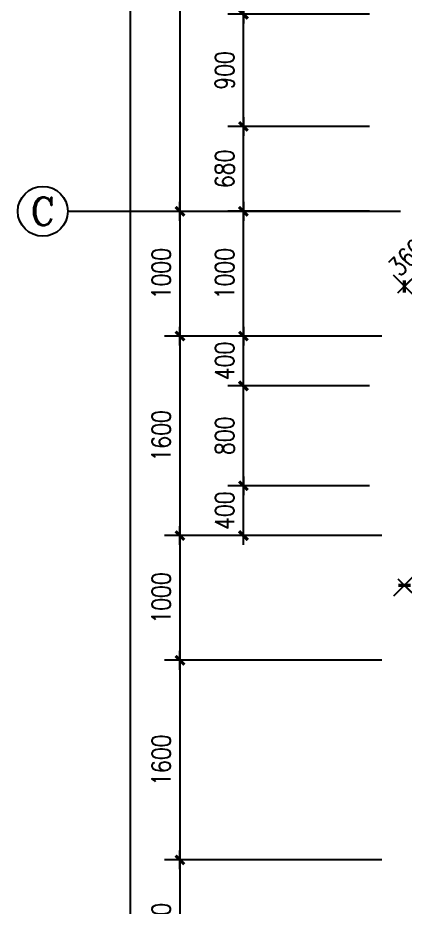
# Model space of a CAD drawing. Extents: x 12400 to 217743, y 90685 to 209848.
# Drawn here: x 49033 to 52138, y 105353 to 112484 of the extents above; entities that cross this region are included whole.
import ezdxf
from ezdxf.enums import TextEntityAlignment as Align

# ---------------------------------------------------------------- set-up
doc = ezdxf.new("R2010")
doc.units = 0
doc.header["$LTSCALE"] = 200
doc.layers.get('0').update_dxf_attribs({"linetype": 'CONTINUOUS'})
doc.layers.get('DEFPOINTS').update_dxf_attribs({"linetype": 'CONTINUOUS'})
for name, color, linetype in [('AXIS', 3, 'CONTINUOUS'), ('AXIS_TEXT', 7, 'CONTINUOUS'), ('PUB_DIM', 3, 'CONTINUOUS')]:
    doc.layers.add(name, color=color, linetype=linetype)
doc.styles.add('COMPLEX', font='COMPLEX')
doc.styles.add('DIM_FONT', font='SIMPLEX', dxfattribs={"width": 0.8})
doc.dimstyles.new('AXIS50', dxfattribs={"dimscale": 0.5, "dimtxt": 300, "dimasz": 1, "dimexe": 250, "dimexo": 300, "dimgap": 150, "dimtad": 1, "dimdec": 0, "dimzin": 0, "dimdsep": 46, "dimtxsty": 'DIM_FONT', "dimblk": '_DIMX', "dimblk1": 'DOTSMALL', "dimblk2": 'DOTSMALL', "dimcen": 2.5, "dimse1": 1, "dimse2": 1, "dimclrt": 7, "dimadec": 0, "dimazin": 0, "dimtfac": 1, "dimtdec": 0, "dimtix": 1, "dimtmove": 2, "dimatfit": 3, "dimldrblk": '_DIMX', "dimfxl": 0, "dimtolj": 1, "dimtzin": 0, "dimarcsym": 0})
doc.dimstyles.new('DIMA50', dxfattribs={"dimscale": 0.5, "dimtxt": 300, "dimasz": 1, "dimexe": 250, "dimexo": 300, "dimgap": 150, "dimtad": 1, "dimdec": 0, "dimzin": 0, "dimdsep": 46, "dimtxsty": 'DIM_FONT', "dimblk": '_DIMX', "dimblk1": 'DOTSMALL', "dimblk2": 'DOTSMALL', "dimcen": 2.5, "dimse1": 1, "dimclrt": 7, "dimadec": 0, "dimazin": 0, "dimtfac": 1, "dimtdec": 0, "dimtix": 1, "dimtmove": 2, "dimatfit": 3, "dimldrblk": '_DIMX', "dimfxl": 0, "dimtolj": 1, "dimtzin": 0, "dimarcsym": 0})
doc.dimstyles.new('DIMB50', dxfattribs={"dimscale": 0.5, "dimtxt": 300, "dimasz": 1, "dimexe": 250, "dimexo": 300, "dimgap": 150, "dimtad": 1, "dimdec": 0, "dimzin": 0, "dimdsep": 46, "dimtxsty": 'DIM_FONT', "dimblk": '_DIMX', "dimblk1": 'DOTSMALL', "dimblk2": 'DOTSMALL', "dimcen": 2.5, "dimse2": 1, "dimclrt": 7, "dimadec": 0, "dimazin": 0, "dimtfac": 1, "dimtdec": 0, "dimtix": 1, "dimtmove": 2, "dimatfit": 3, "dimldrblk": '_DIMX', "dimfxl": 0, "dimtolj": 1, "dimtzin": 0, "dimarcsym": 0})
doc.dimstyles.new('DIMN50', dxfattribs={"dimscale": 0.5, "dimtxt": 300, "dimasz": 1, "dimexe": 250, "dimexo": 300, "dimgap": 150, "dimtad": 1, "dimdec": 0, "dimzin": 0, "dimdsep": 46, "dimtxsty": 'DIM_FONT', "dimblk": '_DIMX', "dimblk1": 'DOTSMALL', "dimblk2": 'DOTSMALL', "dimcen": 2.5, "dimclrt": 7, "dimadec": 0, "dimazin": 0, "dimtfac": 1, "dimtdec": 0, "dimtix": 1, "dimtmove": 2, "dimatfit": 3, "dimldrblk": '_DIMX', "dimfxl": 0, "dimtolj": 1, "dimtzin": 0, "dimarcsym": 0})

# ---------------------------------------------------------------- blocks, each defined once
blk = doc.blocks.new('_AXISO')
blk.add_circle((0, 0), 0.5)
at = {"layer": 'AXIS_TEXT', "style": 'COMPLEX', "width": 1.041667}
blk.add_attdef('A', text='', height=0.56, dxfattribs=at).set_placement((-0.25, -0.28), (0.25, -0.28), align=Align.FIT)
blk = doc.blocks.new('_DIMX')
blk.add_line((-150, 0), (150, 0))
at = {"const_width": 50}
blk.add_lwpolyline([(-70, -70), (70, 70)], dxfattribs=at)
blk = doc.blocks.new('*D1337')
at = {"layer": 'AXIS', "color": 0, "lineweight": -2}
for p, q in [((50332.5, 110932.3), (50332.5, 109933.3)), ((51951.1, 109932.8), (50207.5, 109932.8))]:
    blk.add_line(p, q, dxfattribs=at)
at = {"layer": 'DEFPOINTS', "color": 0}
for p in [(52101.1, 110932.8), (50332.5, 109932.8), (52101.1, 109932.8)]:
    blk.add_point(p, dxfattribs=at)
at = {"layer": 'AXIS', "color": 0, "lineweight": -2, "xscale": 0.5, "yscale": 0.5, "zscale": 0.5}
for p, rotation in [((50332.5, 110932.8), 90), ((50332.5, 109932.8), 270)]:
    blk.add_blockref('_DIMX', p, dxfattribs=dict(at, rotation=rotation))
at = {"layer": 'AXIS', "color": 7, "insert": (50182.5, 110432.8), "char_height": 150, "attachment_point": 5, "rotation": 90, "style": 'DIM_FONT'}
blk.add_mtext('\\A1;1000', dxfattribs=at)
blk = doc.blocks.new('_DOTSMALL')
at = {"color": 0, "linetype": 'ByBlock', "const_width": 0.5}
blk.add_lwpolyline([(-0.0625, 0, 1), (0.0625, 0, 1)], format="xyb", close=True, dxfattribs=at)
blk = doc.blocks.new('*D1338')
at = {"layer": 'AXIS', "color": 0, "lineweight": -2}
blk.add_line((49932.5, 125332.3), (49932.5, 104633.3), dxfattribs=at)
at = {"layer": 'DEFPOINTS', "color": 0}
for p in [(52101.1, 125332.8), (49932.5, 104632.8), (52101.1, 104632.8)]:
    blk.add_point(p, dxfattribs=at)
at = {"layer": 'AXIS', "color": 0, "lineweight": -2, "xscale": 0.5, "yscale": 0.5, "zscale": 0.5}
for p, rotation in [((49932.5, 125332.8), 90), ((49932.5, 104632.8), 270)]:
    blk.add_blockref('_DIMX', p, dxfattribs=dict(at, rotation=rotation))
at = {"layer": 'AXIS', "color": 7, "insert": (49782.5, 114982.8), "char_height": 150, "attachment_point": 5, "rotation": 90, "style": 'DIM_FONT'}
blk.add_mtext('\\A1;20700', dxfattribs=at)
blk = doc.blocks.new('*D1357')
at = {"layer": 'AXIS', "color": 0, "lineweight": -2}
for p, q in [((51951.1, 114832.8), (50207.5, 114832.8)), ((50332.5, 114832.3), (50332.5, 110933.3))]:
    blk.add_line(p, q, dxfattribs=at)
at = {"layer": 'DEFPOINTS', "color": 0}
for p in [(52101.1, 114832.8), (50332.5, 110932.8), (52101.1, 110932.8)]:
    blk.add_point(p, dxfattribs=at)
at = {"layer": 'AXIS', "color": 0, "lineweight": -2, "xscale": 0.5, "yscale": 0.5, "zscale": 0.5}
for p, rotation in [((50332.5, 114832.8), 90), ((50332.5, 110932.8), 270)]:
    blk.add_blockref('_DIMX', p, dxfattribs=dict(at, rotation=rotation))
at = {"layer": 'AXIS', "color": 7, "insert": (50182.5, 112882.8), "char_height": 150, "attachment_point": 5, "rotation": 90, "style": 'DIM_FONT'}
blk.add_mtext('\\A1;3900', dxfattribs=at)
blk = doc.blocks.new('*D1358')
at = {"layer": 'AXIS', "color": 0, "lineweight": -2}
for p, q in [((51951.1, 107332.8), (50207.5, 107332.8)), ((50332.5, 107332.3), (50332.5, 105733.3)), ((51951.1, 105732.8), (50207.5, 105732.8))]:
    blk.add_line(p, q, dxfattribs=at)
at = {"layer": 'DEFPOINTS', "color": 0}
for p in [(52101.1, 107332.8), (50332.5, 105732.8), (52101.1, 105732.8)]:
    blk.add_point(p, dxfattribs=at)
at = {"layer": 'AXIS', "color": 0, "lineweight": -2, "xscale": 0.5, "yscale": 0.5, "zscale": 0.5}
for p, rotation in [((50332.5, 107332.8), 90), ((50332.5, 105732.8), 270)]:
    blk.add_blockref('_DIMX', p, dxfattribs=dict(at, rotation=rotation))
at = {"layer": 'AXIS', "color": 7, "insert": (50182.5, 106532.8), "char_height": 150, "attachment_point": 5, "rotation": 90, "style": 'DIM_FONT'}
blk.add_mtext('\\A1;1600', dxfattribs=at)
blk = doc.blocks.new('*D1365')
at = {"layer": 'AXIS', "color": 0, "lineweight": -2}
for p, q in [((51951.1, 109932.8), (50207.5, 109932.8)), ((50332.5, 109932.3), (50332.5, 108333.3)), ((51951.1, 108332.8), (50207.5, 108332.8))]:
    blk.add_line(p, q, dxfattribs=at)
at = {"layer": 'DEFPOINTS', "color": 0}
for p in [(52101.1, 109932.8), (50332.5, 108332.8), (52101.1, 108332.8)]:
    blk.add_point(p, dxfattribs=at)
at = {"layer": 'AXIS', "color": 0, "lineweight": -2, "xscale": 0.5, "yscale": 0.5, "zscale": 0.5}
for p, rotation in [((50332.5, 109932.8), 90), ((50332.5, 108332.8), 270)]:
    blk.add_blockref('_DIMX', p, dxfattribs=dict(at, rotation=rotation))
at = {"layer": 'AXIS', "color": 7, "insert": (50182.5, 109132.8), "char_height": 150, "attachment_point": 5, "rotation": 90, "style": 'DIM_FONT'}
blk.add_mtext('\\A1;1600', dxfattribs=at)
blk = doc.blocks.new('*D1366')
at = {"layer": 'AXIS', "color": 0, "lineweight": -2}
for p, q in [((51951.1, 108332.8), (50207.5, 108332.8)), ((50332.5, 108332.3), (50332.5, 107333.3)), ((51951.1, 107332.8), (50207.5, 107332.8))]:
    blk.add_line(p, q, dxfattribs=at)
at = {"layer": 'DEFPOINTS', "color": 0}
for p in [(52101.1, 108332.8), (50332.5, 107332.8), (52101.1, 107332.8)]:
    blk.add_point(p, dxfattribs=at)
at = {"layer": 'AXIS', "color": 0, "lineweight": -2, "xscale": 0.5, "yscale": 0.5, "zscale": 0.5}
for p, rotation in [((50332.5, 108332.8), 90), ((50332.5, 107332.8), 270)]:
    blk.add_blockref('_DIMX', p, dxfattribs=dict(at, rotation=rotation))
at = {"layer": 'AXIS', "color": 7, "insert": (50182.5, 107832.8), "char_height": 150, "attachment_point": 5, "rotation": 90, "style": 'DIM_FONT'}
blk.add_mtext('\\A1;1000', dxfattribs=at)
blk = doc.blocks.new('*D1370')
at = {"layer": 'AXIS', "color": 0, "lineweight": -2}
for p, q in [((51951.1, 105732.8), (50207.5, 105732.8)), ((50332.5, 105732.3), (50332.5, 104633.3))]:
    blk.add_line(p, q, dxfattribs=at)
at = {"layer": 'DEFPOINTS', "color": 0}
for p in [(52101.1, 105732.8), (50332.5, 104632.8), (52101.1, 104632.8)]:
    blk.add_point(p, dxfattribs=at)
at = {"layer": 'AXIS', "color": 0, "lineweight": -2, "xscale": 0.5, "yscale": 0.5, "zscale": 0.5}
for p, rotation in [((50332.5, 105732.8), 90), ((50332.5, 104632.8), 270)]:
    blk.add_blockref('_DIMX', p, dxfattribs=dict(at, rotation=rotation))
at = {"layer": 'AXIS', "color": 7, "insert": (50182.5, 105182.8), "char_height": 150, "attachment_point": 5, "rotation": 90, "style": 'DIM_FONT'}
blk.add_mtext('\\A1;1100', dxfattribs=at)
blk = doc.blocks.new('*D1523')
at = {"layer": 'AXIS', "color": 0, "lineweight": -2}
for p, q in [((51852.7, 108732.8), (50716.1, 108732.8)), ((50841.1, 108733.3), (50841.1, 108733.8)), ((50841.1, 108332.8), (50841.1, 108732.8)), ((51852.7, 108332.8), (50716.1, 108332.8)), ((50841.1, 108332.3), (50841.1, 108331.8))]:
    blk.add_line(p, q, dxfattribs=at)
at = {"layer": 'DEFPOINTS', "color": 0}
for p in [(50841.1, 108732.8), (52002.7, 108732.8), (52002.7, 108332.8)]:
    blk.add_point(p, dxfattribs=at)
at = {"layer": 'AXIS', "color": 0, "lineweight": -2, "xscale": 0.5, "yscale": 0.5, "zscale": 0.5}
for p, rotation in [((50841.1, 108732.8), 270), ((50841.1, 108332.8), 90)]:
    blk.add_blockref('_DIMX', p, dxfattribs=dict(at, rotation=rotation))
at = {"layer": 'AXIS', "color": 7, "insert": (50691.1, 108532.8), "char_height": 150, "attachment_point": 5, "rotation": 90, "style": 'DIM_FONT'}
blk.add_mtext('\\A1;400', dxfattribs=at)
blk = doc.blocks.new('*D1524')
at = {"layer": 'AXIS', "color": 0, "lineweight": -2}
for p, q in [((51852.7, 109532.8), (50716.1, 109532.8)), ((50841.1, 108733.3), (50841.1, 109532.3)), ((51852.7, 108732.8), (50716.1, 108732.8))]:
    blk.add_line(p, q, dxfattribs=at)
at = {"layer": 'DEFPOINTS', "color": 0}
for p in [(50841.1, 109532.8), (52002.7, 109532.8), (52002.7, 108732.8)]:
    blk.add_point(p, dxfattribs=at)
at = {"layer": 'AXIS', "color": 0, "lineweight": -2, "xscale": 0.5, "yscale": 0.5, "zscale": 0.5}
for p, rotation in [((50841.1, 109532.8), 90), ((50841.1, 108732.8), 270)]:
    blk.add_blockref('_DIMX', p, dxfattribs=dict(at, rotation=rotation))
at = {"layer": 'AXIS', "color": 7, "insert": (50691.1, 109132.8), "char_height": 150, "attachment_point": 5, "rotation": 90, "style": 'DIM_FONT'}
blk.add_mtext('\\A1;800', dxfattribs=at)
blk = doc.blocks.new('*D1525')
at = {"layer": 'AXIS', "color": 0, "lineweight": -2}
for p, q in [((51852.7, 109932.8), (50716.1, 109932.8)), ((50841.1, 109933.3), (50841.1, 109933.8)), ((50841.1, 109532.8), (50841.1, 109932.8)), ((51852.7, 109532.8), (50716.1, 109532.8)), ((50841.1, 109532.3), (50841.1, 109531.8))]:
    blk.add_line(p, q, dxfattribs=at)
at = {"layer": 'DEFPOINTS', "color": 0}
for p in [(50841.1, 109932.8), (52002.7, 109932.8), (52002.7, 109532.8)]:
    blk.add_point(p, dxfattribs=at)
at = {"layer": 'AXIS', "color": 0, "lineweight": -2, "xscale": 0.5, "yscale": 0.5, "zscale": 0.5}
for p, rotation in [((50841.1, 109932.8), 270), ((50841.1, 109532.8), 90)]:
    blk.add_blockref('_DIMX', p, dxfattribs=dict(at, rotation=rotation))
at = {"layer": 'AXIS', "color": 7, "insert": (50691.1, 109732.8), "char_height": 150, "attachment_point": 5, "rotation": 90, "style": 'DIM_FONT'}
blk.add_mtext('\\A1;400', dxfattribs=at)
blk = doc.blocks.new('*D1526')
at = {"layer": 'AXIS', "color": 0, "lineweight": -2}
for p, q in [((51852.7, 110932.8), (50716.1, 110932.8)), ((50841.1, 109933.3), (50841.1, 110932.3)), ((51852.7, 109932.8), (50716.1, 109932.8))]:
    blk.add_line(p, q, dxfattribs=at)
at = {"layer": 'DEFPOINTS', "color": 0}
for p in [(50841.1, 110932.8), (52002.7, 110932.8), (52002.7, 109932.8)]:
    blk.add_point(p, dxfattribs=at)
at = {"layer": 'AXIS', "color": 0, "lineweight": -2, "xscale": 0.5, "yscale": 0.5, "zscale": 0.5}
for p, rotation in [((50841.1, 110932.8), 90), ((50841.1, 109932.8), 270)]:
    blk.add_blockref('_DIMX', p, dxfattribs=dict(at, rotation=rotation))
at = {"layer": 'AXIS', "color": 7, "insert": (50691.1, 110432.8), "char_height": 150, "attachment_point": 5, "rotation": 90, "style": 'DIM_FONT'}
blk.add_mtext('\\A1;1000', dxfattribs=at)
blk = doc.blocks.new('*D1527')
at = {"layer": 'AXIS', "color": 0, "lineweight": -2}
for p, q in [((51852.7, 111612.8), (50716.1, 111612.8)), ((50841.1, 110933.3), (50841.1, 111612.3)), ((51852.7, 110932.8), (50716.1, 110932.8))]:
    blk.add_line(p, q, dxfattribs=at)
at = {"layer": 'DEFPOINTS', "color": 0}
for p in [(50841.1, 111612.8), (52002.7, 111612.8), (52002.7, 110932.8)]:
    blk.add_point(p, dxfattribs=at)
at = {"layer": 'AXIS', "color": 0, "lineweight": -2, "xscale": 0.5, "yscale": 0.5, "zscale": 0.5}
for p, rotation in [((50841.1, 111612.8), 90), ((50841.1, 110932.8), 270)]:
    blk.add_blockref('_DIMX', p, dxfattribs=dict(at, rotation=rotation))
at = {"layer": 'AXIS', "color": 7, "insert": (50691.1, 111272.8), "char_height": 150, "attachment_point": 5, "rotation": 90, "style": 'DIM_FONT'}
blk.add_mtext('\\A1;680', dxfattribs=at)
blk = doc.blocks.new('*D1528')
at = {"layer": 'AXIS', "color": 0, "lineweight": -2}
for p, q in [((51852.7, 112512.8), (50716.1, 112512.8)), ((50841.1, 111613.3), (50841.1, 112512.3)), ((51852.7, 111612.8), (50716.1, 111612.8))]:
    blk.add_line(p, q, dxfattribs=at)
at = {"layer": 'DEFPOINTS', "color": 0}
for p in [(50841.1, 112512.8), (52002.7, 112512.8), (52002.7, 111612.8)]:
    blk.add_point(p, dxfattribs=at)
at = {"layer": 'AXIS', "color": 0, "lineweight": -2, "xscale": 0.5, "yscale": 0.5, "zscale": 0.5}
for p, rotation in [((50841.1, 112512.8), 90), ((50841.1, 111612.8), 270)]:
    blk.add_blockref('_DIMX', p, dxfattribs=dict(at, rotation=rotation))
at = {"layer": 'AXIS', "color": 7, "insert": (50691.1, 112062.8), "char_height": 150, "attachment_point": 5, "rotation": 90, "style": 'DIM_FONT'}
blk.add_mtext('\\A1;900', dxfattribs=at)
blk = doc.blocks.new('*D1529')
at = {"layer": 'AXIS', "color": 0, "lineweight": -2}
for p, q in [((51852.7, 113212.8), (50716.1, 113212.8)), ((50841.1, 112513.3), (50841.1, 113212.3)), ((51852.7, 112512.8), (50716.1, 112512.8))]:
    blk.add_line(p, q, dxfattribs=at)
at = {"layer": 'DEFPOINTS', "color": 0}
for p in [(50841.1, 113212.8), (52002.7, 113212.8), (52002.7, 112512.8)]:
    blk.add_point(p, dxfattribs=at)
at = {"layer": 'AXIS', "color": 0, "lineweight": -2, "xscale": 0.5, "yscale": 0.5, "zscale": 0.5}
for p, rotation in [((50841.1, 113212.8), 90), ((50841.1, 112512.8), 270)]:
    blk.add_blockref('_DIMX', p, dxfattribs=dict(at, rotation=rotation))
at = {"layer": 'AXIS', "color": 7, "insert": (50691.1, 112862.8), "char_height": 150, "attachment_point": 5, "rotation": 90, "style": 'DIM_FONT'}
blk.add_mtext('\\A1;700', dxfattribs=at)
blk = doc.blocks.new('*D1678')
at = {"layer": 'DEFPOINTS', "color": 0}
for p in [(52131.6, 110331.2), (52732.6, 110234.8), (52480.3, 109982.5)]:
    blk.add_point(p, dxfattribs=at)
at = {"layer": 'PUB_DIM', "color": 0, "lineweight": -2}
for p, q in [((52626.5, 110340.9), (52295.5, 110671.9)), ((52383.9, 110583.5), (52131.6, 110331.2)), ((52384.3, 110583.9), (52384.6, 110584.2)), ((52374.2, 110088.6), (52043.2, 110419.6)), ((52131.2, 110330.8), (52130.9, 110330.5))]:
    blk.add_line(p, q, dxfattribs=at)
at = {"layer": 'PUB_DIM', "color": 0, "lineweight": -2, "xscale": 0.5, "yscale": 0.5, "zscale": 0.5}
for p, rotation in [((52383.9, 110583.5), 225.0000000000052), ((52131.6, 110331.2), 45.0000000000052)]:
    blk.add_blockref('_DIMX', p, dxfattribs=dict(at, rotation=rotation))
at = {"layer": 'PUB_DIM', "color": 7, "insert": (52151.7, 110563.4), "char_height": 150, "attachment_point": 5, "rotation": 45, "style": 'DIM_FONT'}
blk.add_mtext('\\A1;360', dxfattribs=at)
blk = doc.blocks.new('*D1680')
at = {"layer": 'DEFPOINTS', "color": 0}
for p in [(52480.3, 108283.1), (52732.6, 108030.8), (52131.6, 107934.4)]:
    blk.add_point(p, dxfattribs=at)
at = {"layer": 'PUB_DIM', "color": 0, "lineweight": -2}
for p, q in [((52374.2, 108177), (52043.2, 107846)), ((52131.2, 107934.8), (52130.9, 107935.1)), ((52383.9, 107682.1), (52131.6, 107934.4)), ((52626.5, 107924.7), (52295.5, 107593.7)), ((52384.3, 107681.7), (52384.6, 107681.4))]:
    blk.add_line(p, q, dxfattribs=at)
at = {"layer": 'PUB_DIM', "color": 0, "lineweight": -2, "xscale": 0.5, "yscale": 0.5, "zscale": 0.5}
for p, rotation in [((52131.6, 107934.4), 314.9999999999948), ((52383.9, 107682.1), 134.9999999999949)]:
    blk.add_blockref('_DIMX', p, dxfattribs=dict(at, rotation=rotation))
at = {"layer": 'PUB_DIM', "color": 7, "insert": (52363.8, 107914.3), "char_height": 150, "attachment_point": 5, "rotation": 315, "style": 'DIM_FONT'}
blk.add_mtext('\\A1;360', dxfattribs=at)

msp = doc.modelspace()

# ---------------------------------------------------------------- linework, layer by layer
at = {"layer": 'AXIS'}
msp.add_line((49432.501, 110932.808), (52101.146, 110932.808), dxfattribs=at)

# ---------------------------------------------------------------- block references
ref = msp.add_blockref('_AXISO', (49232.501, 110932.808), dxfattribs=dict(at, xscale=400, yscale=400, zscale=400))
ref.add_attrib('A', 'C', dxfattribs={"layer": 'AXIS_TEXT', "height": 224, "style": 'COMPLEX', "width": 1.25}).set_placement((49132.501, 110820.808), (49332.501, 110820.808), align=Align.FIT)

# ---------------------------------------------------------------- dimensions: what is measured, and where the dimension line sits
for p1, p2, distance, dimstyle, picture, middle in [((52101.146, 125332.808), (52101.146, 104632.808), -2168.645, 'AXIS50', '*D1338', (49782.501, 114982.808)), ((52002.656, 112512.768), (52002.656, 113212.768), 1161.556, 'DIMN50', '*D1529', (50691.101, 112862.768)), ((52002.656, 111612.768), (52002.656, 112512.768), 1161.556, 'DIMN50', '*D1528', (50691.101, 112062.768)), ((52002.656, 110932.768), (52002.656, 111612.768), 1161.556, 'DIMN50', '*D1527', (50691.101, 111272.768)), ((52002.656, 109932.768), (52002.656, 110932.768), 1161.556, 'DIMN50', '*D1526', (50691.101, 110432.768)), ((52002.656, 109532.768), (52002.656, 109932.768), 1161.556, 'DIMN50', '*D1525', (50691.101, 109732.768)), ((52002.656, 108732.768), (52002.656, 109532.768), 1161.556, 'DIMN50', '*D1524', (50691.101, 109132.768)), ((52002.656, 108332.768), (52002.656, 108732.768), 1161.556, 'DIMN50', '*D1523', (50691.101, 108532.768))]:
    dim = msp.add_aligned_dim(p1=p1, p2=p2, distance=distance, dimstyle=dimstyle, dxfattribs=at)
    dim.commit()
    dim.dimension.update_dxf_attribs({"geometry": picture, "text_midpoint": middle})
for base, p1, p2, dimstyle, picture, middle in [((50332.501, 110932.808), (52101.146, 114832.808), (52101.146, 110932.808), 'DIMB50', '*D1357', (50182.501, 112882.808)), ((50332.501, 109932.808), (52101.146, 110932.808), (52101.146, 109932.808), 'DIMA50', '*D1337', (50182.501, 110432.808)), ((50332.501, 108332.808), (52101.146, 109932.808), (52101.146, 108332.808), 'DIMN50', '*D1365', (50182.501, 109132.808)), ((50332.501, 107332.808), (52101.146, 108332.808), (52101.146, 107332.808), 'DIMN50', '*D1366', (50182.501, 107832.808)), ((50332.501, 105732.808), (52101.146, 107332.808), (52101.146, 105732.808), 'DIMN50', '*D1358', (50182.501, 106532.808)), ((50332.501, 104632.808), (52101.146, 105732.808), (52101.146, 104632.808), 'DIMB50', '*D1370', (50182.501, 105182.808))]:
    dim = msp.add_linear_dim(base=base, p1=p1, p2=p2, angle=90, dimstyle=dimstyle, dxfattribs=at)
    dim.commit()
    dim.dimension.update_dxf_attribs({"geometry": picture, "text_midpoint": middle})
at = {"layer": 'PUB_DIM'}
for base, p1, p2, angle, picture, middle in [((52131.585, 110331.191), (52732.589, 110234.841), (52480.262, 109982.514), 45, '*D1678', (52151.682, 110563.42)), ((52131.585, 107934.426), (52732.589, 108030.776), (52480.262, 108283.103), 135, '*D1680', (52363.814, 107914.328))]:
    dim = msp.add_linear_dim(base=base, p1=p1, p2=p2, angle=angle, text='360', dimstyle='DIMN50', dxfattribs=at)
    dim.commit()
    dim.dimension.update_dxf_attribs({"geometry": picture, "text_midpoint": middle})

doc.saveas('drawing.dxf')
